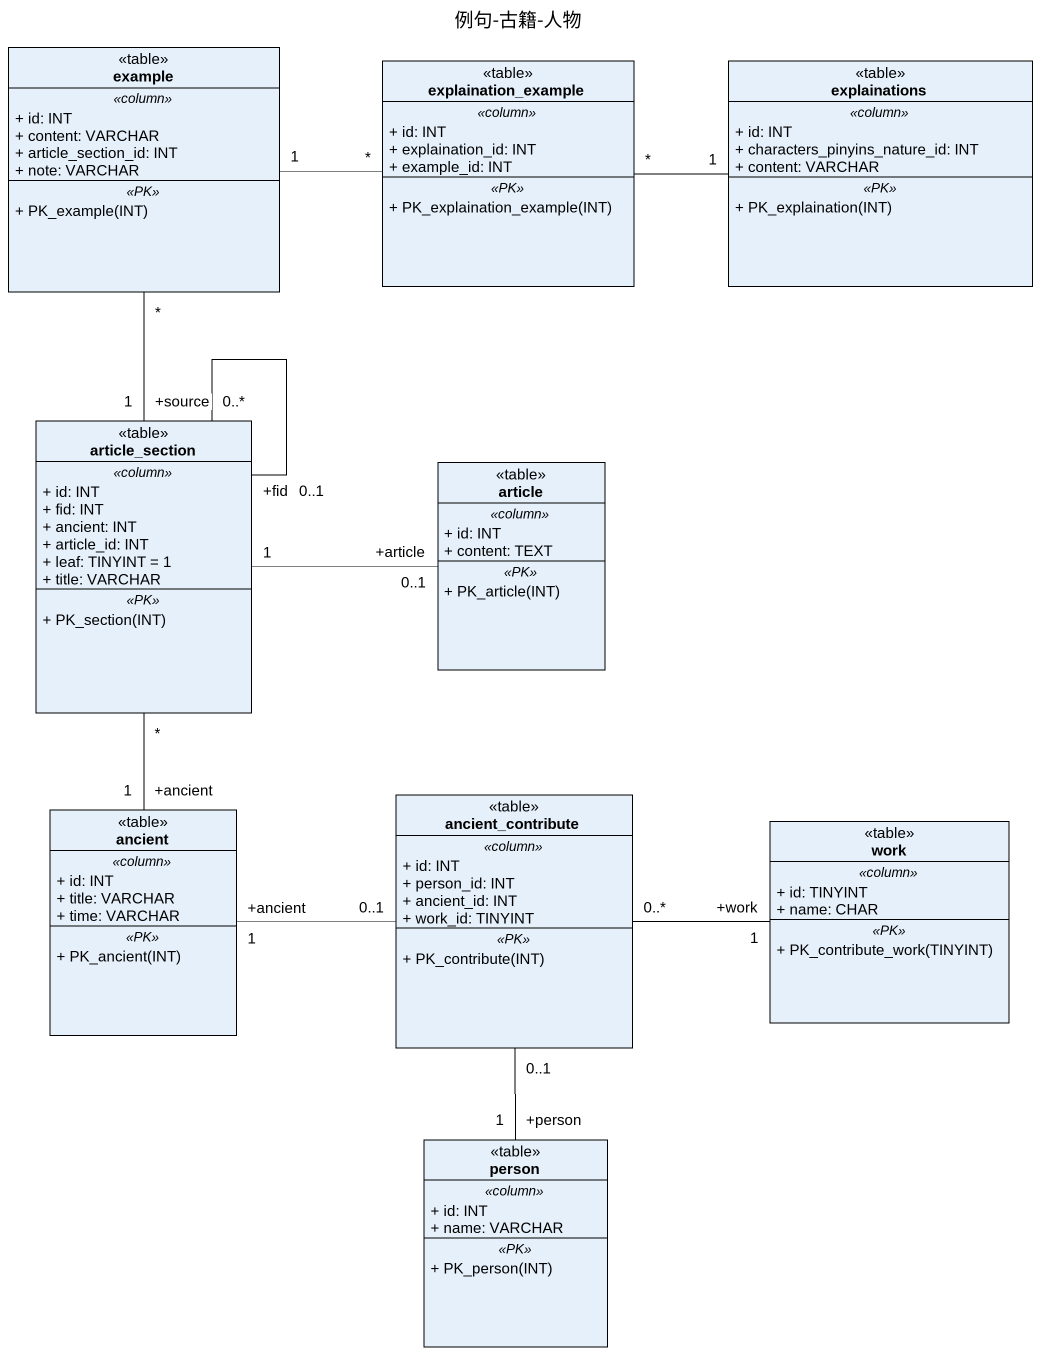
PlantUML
@startuml
title 例句-古籍-人物
hide circle
hide empty members
skinparam classAttributeIconSize 0
class example <<table>> {
  .. <<column>> ..
  + id: INT
  + content: VARCHAR
  + article_section_id: INT
  + note: VARCHAR
  .. <<PK>> ..
  + PK_example(INT)
}
class explaination_example <<table>> {
  .. <<column>> ..
  + id: INT
  + explaination_id: INT
  + example_id: INT
  .. <<PK>> ..
  + PK_explaination_example(INT)
}
class explainations <<table>> {
  .. <<column>> ..
  + id: INT
  + characters_pinyins_nature_id: INT
  + content: VARCHAR
  .. <<PK>> ..
  + PK_explaination(INT)
}
class article_section <<table>> {
  .. <<column>> ..
  + id: INT
  + fid: INT
  + ancient: INT
  + article_id: INT
  + leaf: TINYINT = 1
  + title: VARCHAR
  .. <<PK>> ..
  + PK_section(INT)
}
class article <<table>> {
  .. <<column>> ..
  + id: INT
  + content: TEXT
  .. <<PK>> ..
  + PK_article(INT)
}
class ancient <<table>> {
  .. <<column>> ..
  + id: INT
  + title: VARCHAR
  + time: VARCHAR
  .. <<PK>> ..
  + PK_ancient(INT)
}
class ancient_contribute <<table>> {
  .. <<column>> ..
  + id: INT
  + person_id: INT
  + ancient_id: INT
  + work_id: TINYINT
  .. <<PK>> ..
  + PK_contribute(INT)
}
class work <<table>> {
  .. <<column>> ..
  + id: TINYINT
  + name: CHAR
  .. <<PK>> ..
  + PK_contribute_work(TINYINT)
}
class "person" as person_ <<table>> {
  .. <<column>> ..
  + id: INT
  + name: VARCHAR
  .. <<PK>> ..
  + PK_person(INT)
}
example "*" -- "+source\n1" article_section
explaination_example "*" -left- "1" example
explaination_example "*" -right- "1" explainations
article_section "+fid\n0..1" -- "0..*" article_section
article_section "1" -right- "+article\n0..1" article
article_section "*" -- "+ancient\n1" ancient
ancient_contribute "0..1" -left- "+ancient\n1" ancient
ancient_contribute "0..1" -- "+person\n1" person_
work "+work\n1" -left- "0..*" ancient_contribute
@enduml
